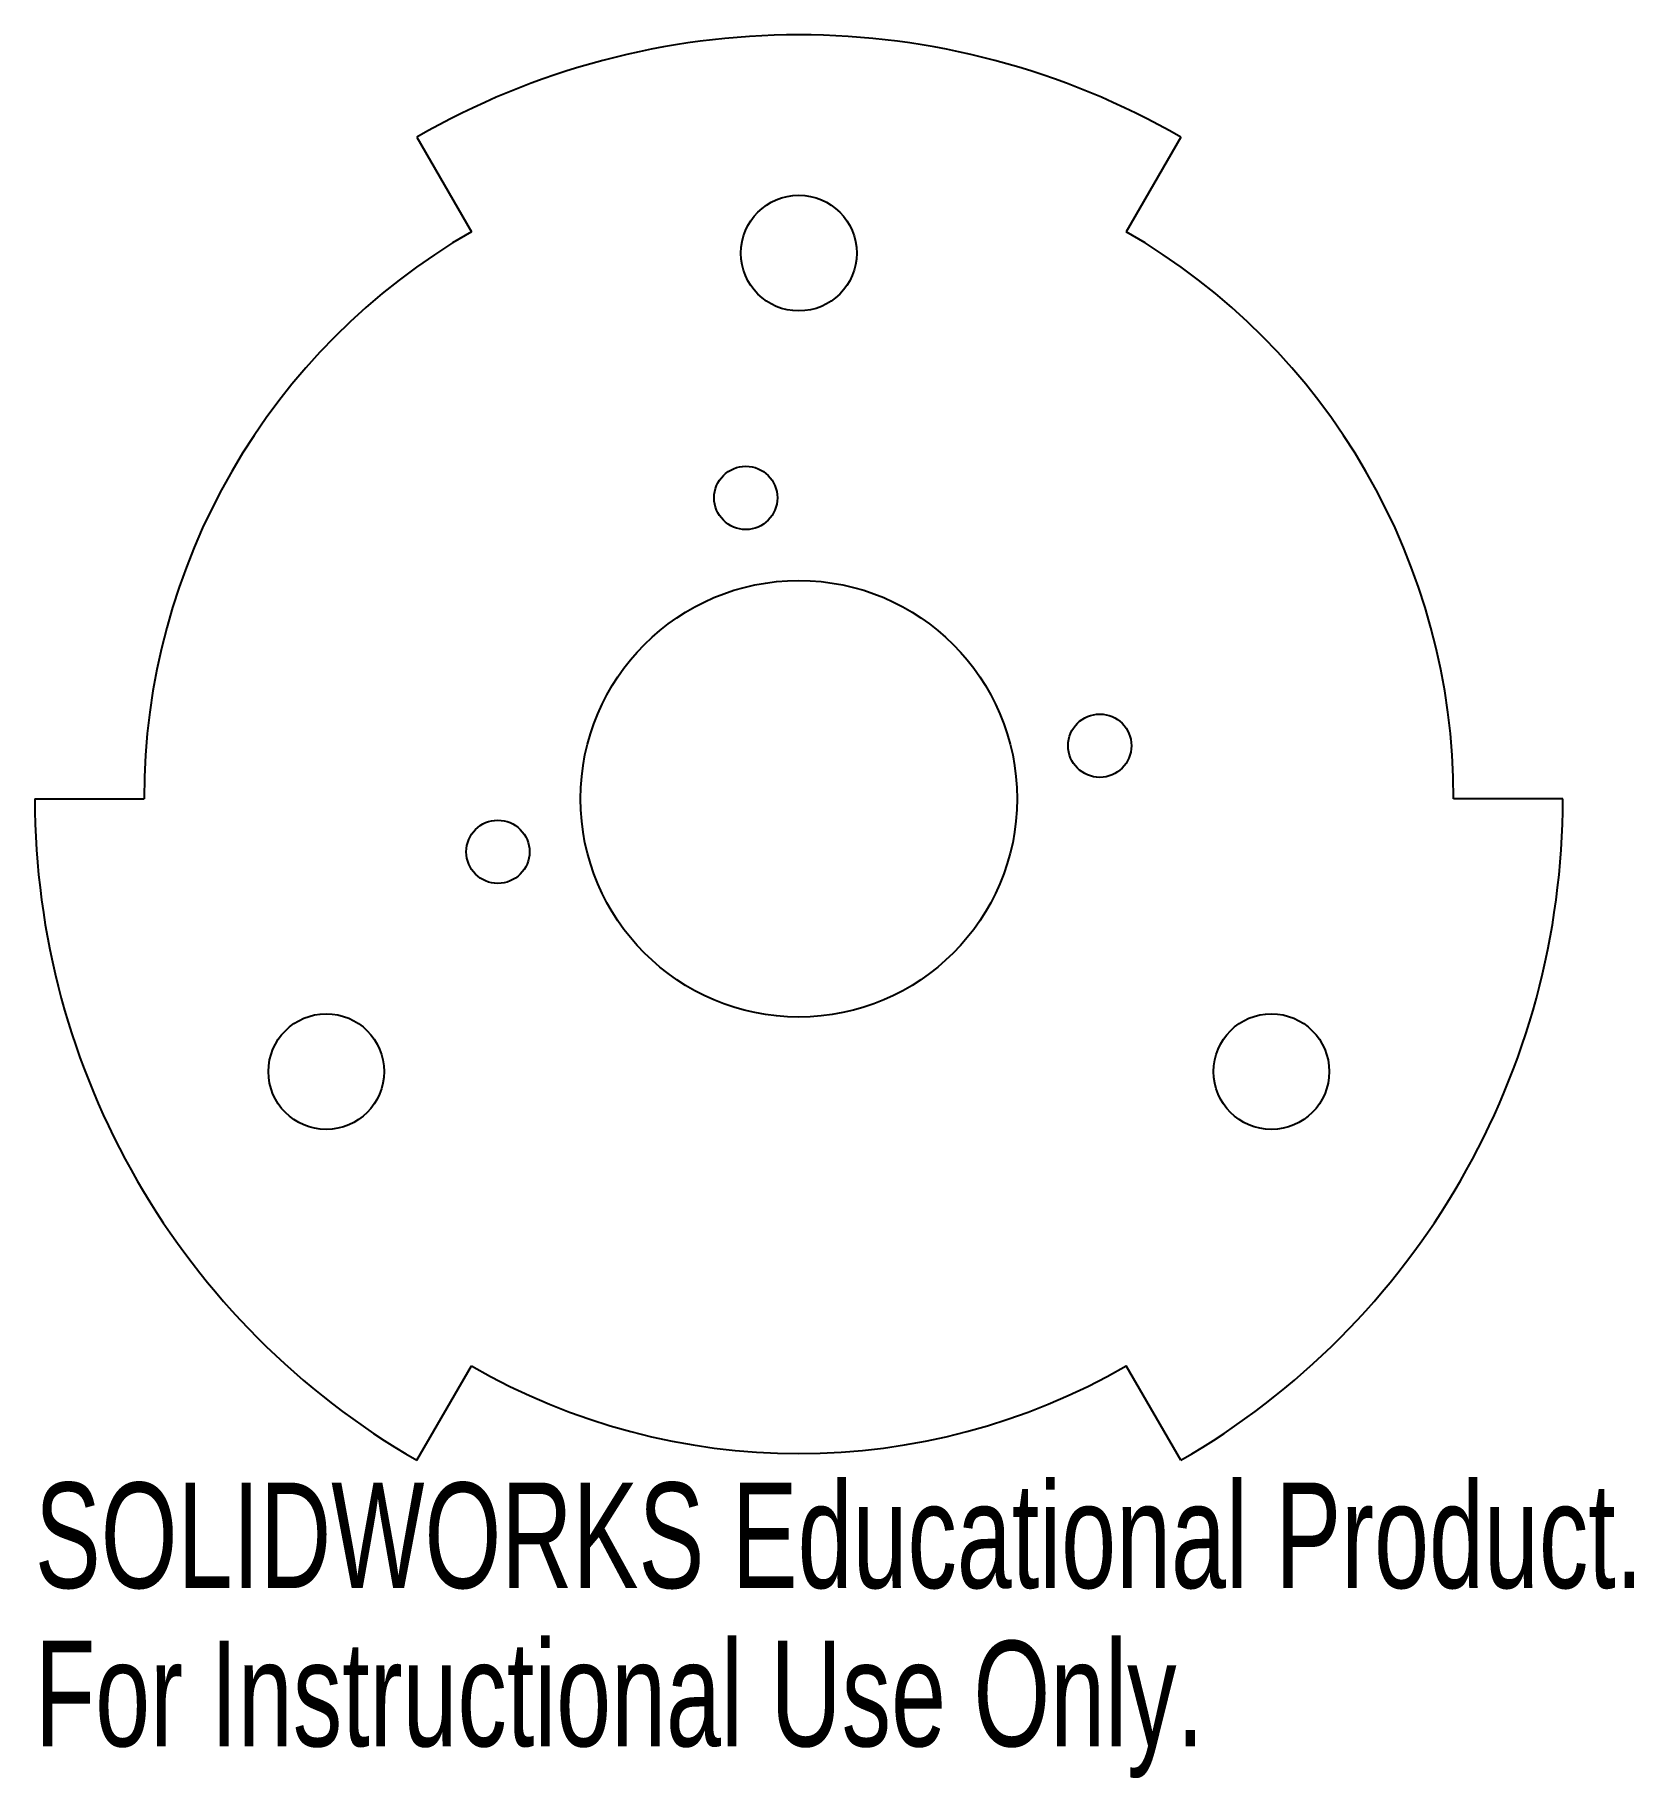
# Model space of a CAD drawing. Header units: millimetres. Extents: x -35 to 38.3, y -44.9 to 35.
import ezdxf

# ---------------------------------------------------------------- set-up
doc = ezdxf.new("R2010")
doc.units = ezdxf.units.MM
doc.styles.add('SLDTEXTSTYLE0', font='TXT', dxfattribs={"width": 0.7})

msp = doc.modelspace()

# ---------------------------------------------------------------- linework, layer by layer
at = {"color": 7, "linetype": 'Continuous', "lineweight": 25}
for p, q in [((-17.5, 30.311), (-15, 25.981)), ((17.5, 30.311), (15, 25.981)), ((-35, 0), (-30, 0)), ((35, 0), (30, 0)), ((-17.5, -30.311), (-15, -25.981)), ((17.5, -30.311), (15, -25.981))]:
    msp.add_line(p, q, dxfattribs=at)
for centre, radius in [((0, 25), 2.65), ((-2.431, 13.787), 1.45), ((0, 0), 10), ((13.787, 2.431), 1.45), ((-13.787, -2.431), 1.45), ((-21.651, -12.5), 2.65), ((21.651, -12.5), 2.65)]:
    msp.add_circle(centre, radius, dxfattribs=at)
for radius, start, end in [(35, 60, 120), (30, 120, 180), (30, 0, 60), (35, 180, 240), (35, 300, 0), (30, 240, 300)]:
    msp.add_arc((0, 0), radius, start, end, dxfattribs=at)

# ---------------------------------------------------------------- texts
at = {"color": 7, "linetype": 'Continuous', "char_height": 4.83362, "attachment_point": 1, "style": 'SLDTEXTSTYLE0'}
for s, insert in [('SOLIDWORKS Educational Product.', (-35, -31.33)), ('For Instructional Use Only.', (-35, -38.581))]:
    msp.add_mtext(s, dxfattribs=dict(at, insert=insert))

doc.saveas('drawing.dxf')
